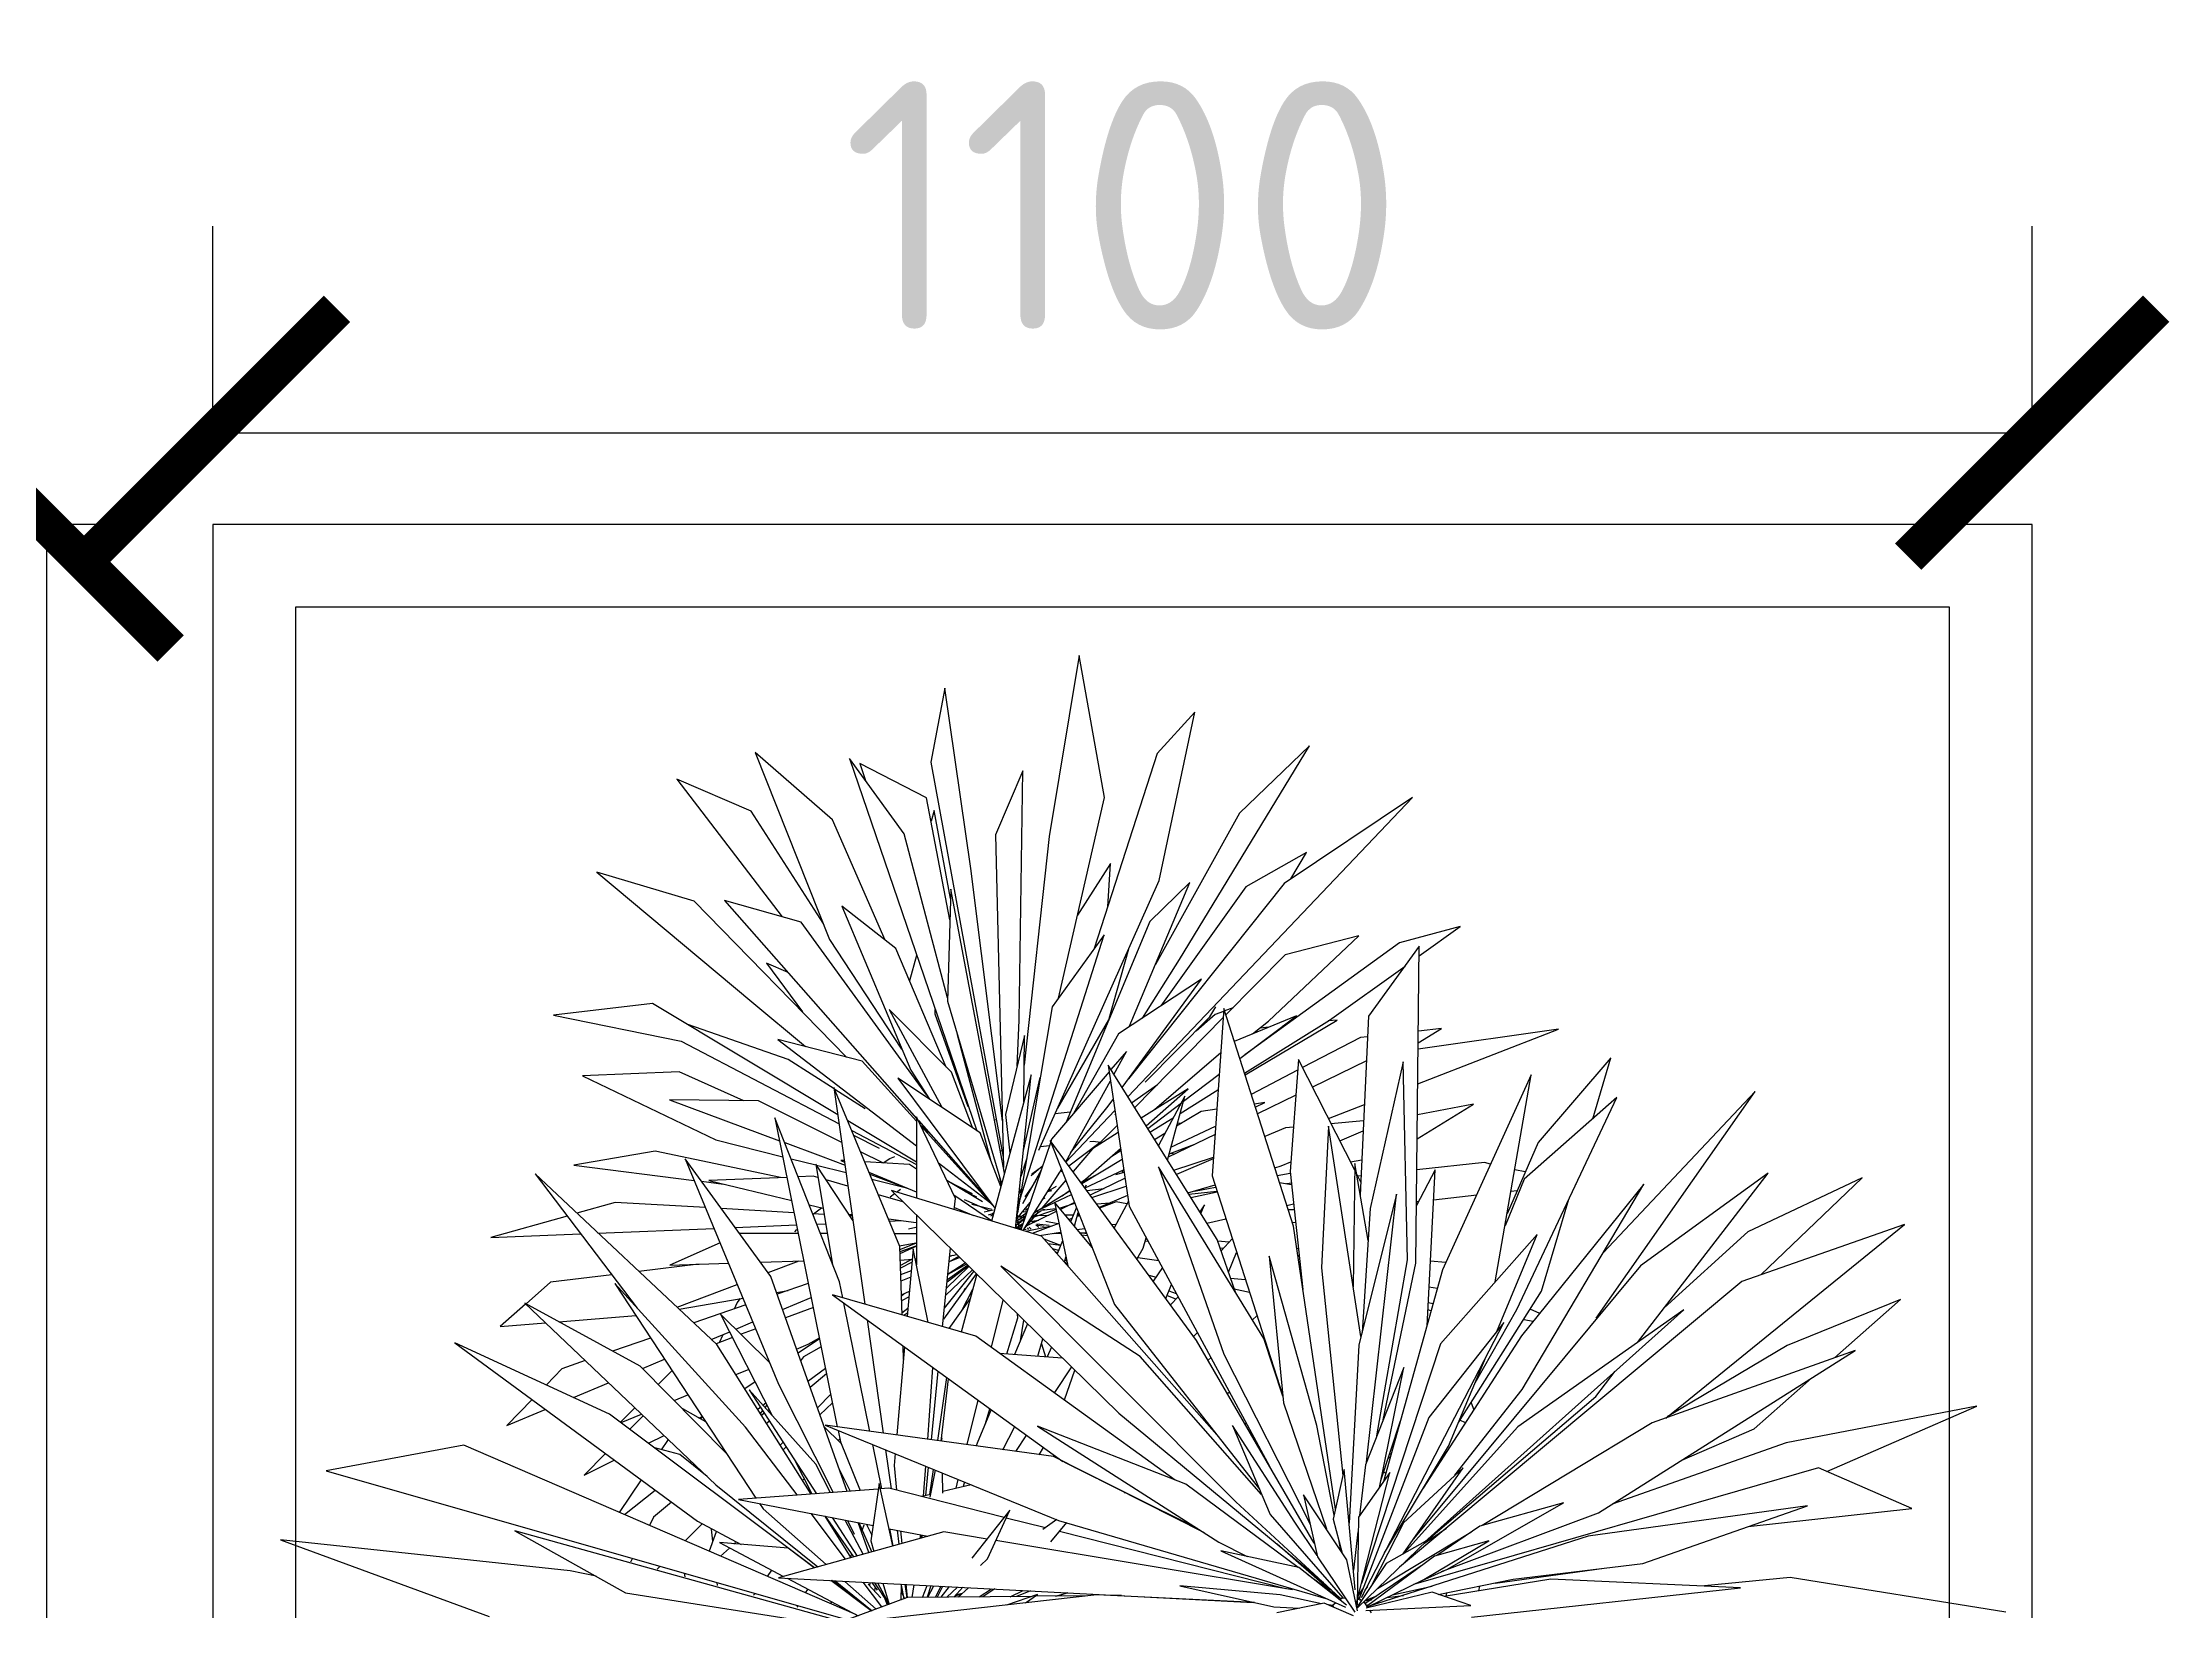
# Model space of a CAD drawing. Header units: millimetres. Extents: x -14813 to 141433, y -60308 to 84383.
# Drawn here: x 32832 to 34118, y -17983 to -17035 of the extents above; entities that cross this region are included whole.
import ezdxf

# ---------------------------------------------------------------- set-up
doc = ezdxf.new("R2010")
doc.units = ezdxf.units.MM
doc.layers.add('zelen', color=69, linetype='Continuous')
doc.layers.add('размер', color=1, linetype='Continuous', lineweight=25)
doc.layers.add('территория', color=74, linetype='Continuous', lineweight=25)
doc.styles.add('Аннотативный', font='')
doc.styles.get('Аннотативный').set_extended_font_data('GOST Common')
doc.dimstyles.new('Аннотативный', dxfattribs={"dimscale": 0, "dimtxt": 1.5, "dimasz": 1.5, "dimexe": 1.25, "dimexo": 0.625, "dimtad": 1, "dimdec": 0, "dimtxsty": 'Аннотативный', "dimblk": 'ARCHTICK', "dimcen": 2.5, "dimadec": 0, "dimazin": 0, "dimtfac": 1, "dimtdec": 0, "dimtmove": 0, "dimatfit": 3, "dimldrblk": 'CLOSEDBLANK', "dimfxl": 1, "dimarcsym": 0})

# ---------------------------------------------------------------- blocks, each defined once
blk = doc.blocks.new('p4')
at = {"color": 1, "linetype": 'Continuous'}
for p, q in [((-20.7, 421.3), (-35.1, 334.9)), ((-8.7, 353.6), (-20.7, 421.3)), ((-84.8, 405.7), (-91.5, 370.4)), ((-72.4, 319.7), (-84.8, 405.7)), ((34.3, 394.3), (16.4, 374.6)), ((17.4, 314), (34.3, 394.3)), ((27.1, 276.3), (89.1, 378.2)), ((89.1, 378.2), (55.7, 346.1)), ((-175.2, 375), (-139.8, 285.9)), ((-138.3, 342.9), (-175.2, 375)), ((-130.3, 372.2), (-69.5, 194.7)), ((-104.2, 336.2), (-130.3, 372.2)), ((-125.4, 369.8), (-122.7, 361.7)), ((-93.6, 353.4), (-125.4, 369.8)), ((-91.5, 370.4), (-57, 182)), ((-47.7, 366.2), (-60.6, 335.7)), ((-49.4, 247.4), (-47.7, 366.2)), ((16.4, 374.6), (-13.6, 281.5)), ((-212.6, 362.3), (-162.4, 296.7)), ((-177.2, 347.1), (-212.6, 362.3)), ((-142.9, 293.7), (-177.2, 347.1)), ((-82.4, 295.3), (-93.6, 353.4)), ((-89.9, 347.4), (-91.4, 342.2)), ((-82.1, 305.4), (-89.9, 347.4)), ((-30.6, 257.9), (-8.7, 353.6)), ((2.5, 210.8), (138.1, 353.6)), ((55.7, 346.1), (15.6, 273.9)), ((138.1, 353.6), (76.9, 312.5)), ((-113.3, 285.6), (-138.3, 342.9)), ((-83.5, 258.1), (-104.2, 336.2)), ((-60.6, 335.7), (-56.9, 177.1)), ((-35.1, 334.9), (-47, 225.9)), ((87.6, 327.3), (58.7, 311)), ((80.2, 314.8), (87.6, 327.3)), ((-250.7, 318), (-176.9, 256.2)), ((-204.4, 304.2), (-250.7, 318)), ((-57.4, 199.4), (-72.4, 319.7)), ((-5.8, 322.1), (-21.6, 297.5)), ((-7.1, 301.5), (-5.8, 322.1)), ((-189.8, 304.5), (-98.3, 200.5)), ((-153.3, 294.1), (-189.8, 304.5)), ((-82, 309.9), (-83.5, 256.5)), ((-56.4, 174.5), (-82, 309.9)), ((-40, 185.4), (17.4, 314)), ((76.9, 312.5), (2.7, 219.4)), ((3.1, 244.2), (32, 313)), ((32, 313), (12.9, 294.5)), ((58.7, 311), (18.2, 254.2)), ((-131.7, 229.8), (-204.4, 304.2)), ((-93.4, 211.6), (-153.3, 294.1)), ((-134, 301.7), (-101.1, 223.5)), ((-108.2, 281.6), (-134, 301.7)), ((12.9, 294.5), (-26.9, 198.8)), ((-139.8, 285.9), (-105.4, 233.6)), ((-50.1, 158.3), (-8.8, 288.1)), ((-8.8, 288.1), (-33.7, 253.7)), ((131.9, 284.3), (58.2, 230.9)), ((69.5, 246.9), (112.5, 287.6)), ((112.5, 287.6), (77.4, 278.6)), ((160.9, 292.1), (131.9, 284.3)), ((141.4, 278.1), (160.9, 292.1)), ((-169.9, 274.5), (-152.7, 251.4)), ((-159.5, 270.1), (-169.9, 274.5)), ((-84.2, 225), (-108.2, 281.6)), ((-98.3, 278.3), (-101.6, 266.1)), ((-6.4, 248.2), (2.9, 281.4)), ((9.4, 248.3), (27.1, 276.3)), ((77.4, 278.6), (49.2, 249.9)), ((141.4, 282.6), (117.2, 249.3)), ((139.8, 131.5), (141.4, 282.6)), ((37.6, 267), (-2, 240.9)), ((-0.3, 215.3), (37.6, 267)), ((98.6, 247.4), (134.6, 273.2)), ((-224.2, 255.4), (-271.4, 249.7)), ((-135.8, 202.2), (-224.2, 255.4)), ((-176.9, 256.2), (-151.3, 234.8)), ((-83.5, 256.5), (-57.8, 169.5)), ((-33.7, 253.7), (-50.1, 155.6)), ((41.6, 248.9), (44.4, 253.7)), ((-271.4, 249.7), (-210.5, 237.4)), ((-159.5, 228.6), (-207.4, 245.3)), ((-111.3, 252.4), (-86.3, 205.9)), ((-81.7, 222.6), (-111.3, 252.4)), ((-89.5, 250.3), (-89.5, 252.4)), ((-73.7, 206), (-89.5, 250.3)), ((-50.4, 225.4), (-49.4, 247.4)), ((-31, 205.4), (-6.7, 247.5)), ((47.8, 248.5), (5.7, 205.7)), ((10.7, 217.8), (41.6, 248.9)), ((44, 250.1), (35, 242.2)), ((48.2, 253), (42.6, 173.1)), ((48.1, 251.6), (44, 250.1)), ((81.4, 149.1), (48.2, 253)), ((52.6, 253.3), (48.5, 251.8)), ((82.8, 249.5), (53.2, 237.2)), ((55.8, 229.1), (82.8, 249.5)), ((58.1, 222.1), (98.6, 247.4)), ((58.3, 221.4), (102.2, 247.4)), ((61.9, 240.8), (69.5, 246.9)), ((69.6, 244), (65.5, 243.6)), ((77.4, 244.8), (76.4, 244.7)), ((102.2, 247.4), (98, 247)), ((117.2, 249.3), (113.2, 164)), ((140.9, 236.6), (152, 243.4)), ((152, 243.4), (141, 242.2)), ((-210.5, 237.4), (-135.2, 197.9)), ((-164.5, 238.2), (-98.4, 187.5)), ((-124.3, 227.9), (-164.5, 238.2)), ((-62.7, 180), (-78.7, 240.4)), ((-46.8, 240.1), (-55.9, 202.4)), ((-47.1, 208.5), (-46.8, 240.1)), ((-2, 240.9), (-23.4, 202.9)), ((113.3, 239.1), (85.7, 224.8)), ((116.7, 239.5), (113.3, 239.1)), ((140.7, 217.1), (207.8, 243.1)), ((207.8, 243.1), (140.9, 233.5)), ((-137.6, 214.6), (-159.5, 228.6)), ((-98.3, 199.2), (-124.3, 227.9)), ((-101.1, 223.5), (-92.1, 209.7)), ((-7, 226), (3, 158.7)), ((45, 142.8), (-7, 226)), ((1.8, 232.4), (-5.6, 223.8)), ((-4.2, 221.5), (1.8, 232.4)), ((46.7, 231.8), (15.1, 204.6)), ((83.4, 223.6), (61.3, 212)), ((83.8, 228.6), (79.8, 175.2)), ((110.6, 175.9), (83.8, 228.6)), ((116.2, 228), (90.5, 215.5)), ((133.7, 227.5), (118, 157.6)), ((135.7, 133.1), (133.7, 227.5)), ((232.7, 229.4), (198, 189.1)), ((224.1, 200.4), (232.7, 229.4)), ((-211.5, 222.8), (-257.6, 220.9)), ((-257.6, 220.9), (-194, 190.4)), ((-180.6, 209), (-211.5, 222.8)), ((-137.7, 215.3), (-123, 112)), ((-106.3, 139.4), (-137.7, 215.3)), ((-122.8, 205.1), (-137.3, 214.4)), ((-107.2, 219.7), (-61, 157.7)), ((-67.9, 193.7), (-107.2, 219.7)), ((-71.7, 196.2), (-81.7, 222.6)), ((-43.6, 221.3), (-62.6, 151.6)), ((-51.1, 148.1), (-43.6, 221.3)), ((-47.3, 185.3), (-39.3, 220)), ((-6.5, 222.7), (-33.9, 190.6)), ((-27.2, 179.9), (-5.9, 218.5)), ((4.2, 208), (16.5, 216.7)), ((31.2, 214.7), (8.8, 200.7)), ((11.1, 197), (31.2, 214.7)), ((27.4, 202.9), (45.4, 214.2)), ((29, 208.8), (46, 221.6)), ((194.8, 221.3), (152.5, 128.3)), ((177.6, 122.6), (194.8, 221.3)), ((225.7, 105.3), (301.6, 213.3)), ((301.6, 213.3), (229.1, 136.5)), ((-216.1, 209.4), (-163.6, 189.9)), ((-173.7, 208.9), (-216.1, 209.4)), ((-133.9, 189), (-173.7, 208.9)), ((-32.2, 202.9), (-25, 203.7)), ((-27.1, 179.7), (-3.8, 204.3)), ((-24.9, 184.2), (-7.5, 205.6)), ((-7.5, 205.6), (-4.6, 209.6)), ((11.9, 195.8), (28, 208)), ((29.6, 211.1), (17, 187.6)), ((21.3, 180.7), (29.6, 211.1)), ((37.4, 203.9), (25.7, 196.8)), ((44.8, 204.9), (37.4, 203.9)), ((67.7, 208.1), (62.8, 207.4)), ((63.2, 205.9), (67.7, 208.1)), ((82.5, 211.6), (64.2, 202.8)), ((98.1, 200.5), (115.2, 207.1)), ((140.4, 190.8), (167.2, 207.3)), ((167.2, 207.3), (140.6, 202.3)), ((187.9, 109.4), (235.6, 210.5)), ((235.6, 210.5), (191.4, 171.5)), ((-165.8, 200.9), (-136.1, 53.5)), ((-135, 122.6), (-165.8, 200.9)), ((-98.4, 179.7), (-131.1, 199.4)), ((-129.2, 194.8), (-98.4, 178.6)), ((-98.3, 201.3), (-98.3, 162.5)), ((-79.7, 162.4), (-98.3, 201.3)), ((-97.4, 199.5), (-63.2, 160.7)), ((-96.4, 197.3), (-92.6, 194)), ((-62.2, 159.3), (-96.1, 196.8)), ((-58.1, 168.1), (-67.9, 193.7)), ((-61.2, 199.9), (-60.3, 200)), ((-57.5, 200.3), (-57.4, 200.3)), ((-55.9, 202.4), (-53.8, 184)), ((-2.2, 193.8), (-14.4, 186.1)), ((-2.7, 197.2), (-12.5, 187.3)), ((-3.8, 202.3), (-3.5, 202.5)), ((13, 194), (24.1, 200.9)), ((20.1, 193.4), (15.2, 190.4)), ((44, 192.9), (21.7, 182.1)), ((22.9, 199), (23.1, 199)), ((23, 186.8), (44.2, 196.9)), ((26.2, 198.5), (28.1, 198.2)), ((77.6, 196.1), (67.7, 191.9)), ((81.4, 196.4), (77.6, 196.1)), ((98.1, 196.9), (94.8, 129.3)), ((113.6, 96.5), (98.1, 196.9)), ((114.8, 199.4), (99.3, 198)), ((103.5, 189.9), (114.6, 194.6)), ((-223, 185), (-261.7, 178.3)), ((-163.2, 172.3), (-223, 185)), ((-194, 190.4), (-162, 182.3)), ((-161.1, 189), (-144.1, 182.7)), ((-144.1, 182.7), (-132.4, 178.3)), ((-128.3, 192.5), (-116.1, 186.4)), ((-114.4, 179.3), (-125, 184.6)), ((-89.7, 189.7), (-89, 190)), ((-58.4, 185.1), (-57.6, 185.2)), ((-34.3, 189.3), (-48.6, 147.4)), ((-39.2, 187.1), (-34.9, 187.6)), ((-34.6, 190), (-3.9, 111.8)), ((35.2, 94.6), (-34.6, 190)), ((-33.9, 190.6), (-34.3, 189.6)), ((-10.7, 189.1), (-25.7, 177.8)), ((-14.4, 186.1), (-23.7, 175.2)), ((-17.8, 171.5), (-1.1, 186.2)), ((-15.7, 189.6), (-14.1, 189.7)), ((-14.1, 189.7), (-10.6, 189.2)), ((-5.2, 182.6), (-0.9, 185.3)), ((-3, 184.5), (-1, 186)), ((22.1, 183.6), (34.3, 188.2)), ((22.8, 183.9), (24.8, 183.6)), ((198, 189.1), (183.3, 155.1)), ((-280.2, 174.1), (-231.5, 110)), ((-193.6, 92.7), (-280.2, 174.1)), ((-261.7, 178.3), (-204.3, 171)), ((-208.6, 181.2), (-164.1, 73.9)), ((-167.8, 125.2), (-208.6, 181.2)), ((-160.1, 172.4), (-197.3, 170.9)), ((-158.1, 181.3), (-146.3, 178.4)), ((-147.6, 173), (-154.7, 172.7)), ((-145.3, 172.3), (-147.6, 173)), ((-146.4, 178.8), (-138.3, 130.8)), ((-128.6, 151.7), (-146.4, 178.8)), ((-146, 178.3), (-131.9, 174.7)), ((-134.4, 180.4), (-132.6, 179.7)), ((-132.7, 180.4), (-134.4, 180.4)), ((-101.6, 178.6), (-123, 179.8)), ((-121, 174.9), (-98.5, 165.6)), ((-120.6, 173.9), (-101.5, 166.8)), ((-114.4, 179.3), (-114.7, 179.4)), ((-114.2, 179.3), (-111.1, 181.5)), ((-111.1, 181.5), (-108.7, 182.4)), ((-98.4, 176.4), (-101.6, 178.6)), ((-87.8, 179.4), (-63, 160.3)), ((-78.9, 177.8), (-78.4, 178)), ((-76, 175.2), (-77.4, 176.1)), ((-45.8, 181.6), (-48.6, 172.8)), ((-39.3, 174.8), (-47.8, 159.8)), ((-38.9, 175.9), (-47.7, 160.1)), ((-47.5, 147.1), (-30, 174.9)), ((-38.2, 178), (-43.7, 173.2)), ((-39.1, 177.2), (-43.7, 173.2)), ((-43.4, 174.1), (-38.3, 177.8)), ((-30, 174.9), (-29.2, 176.3)), ((-28.9, 175.4), (-29.4, 175)), ((-12.5, 173.6), (-19.8, 169.8)), ((-0.3, 181), (-19.5, 169.4)), ((-17.9, 167.4), (0.4, 176.1)), ((0.6, 174.8), (-3.5, 173.7)), ((-0.3, 175.3), (0.5, 175.6)), ((17.1, 177.4), (48.2, 88.1)), ((67.3, 95.6), (17.1, 177.4)), ((24.3, 175.8), (43.2, 182.1)), ((43.1, 181.3), (25.6, 173.8)), ((42.6, 173.1), (76.1, 68.7)), ((72.5, 177), (75.5, 177.9)), ((73.7, 173.3), (79.8, 174.5)), ((75.5, 177.9), (80.1, 179.8)), ((79.8, 175.2), (85.9, 118.9)), ((108.6, 179.8), (114, 180.8)), ((110.6, 179), (109.9, 120.2)), ((117, 142.3), (110.6, 179)), ((113.5, 170.2), (111.4, 174.2)), ((113.6, 173.1), (112.1, 173)), ((148.9, 176), (140.1, 159)), ((172.5, 179.5), (140.3, 176)), ((145.1, 101.6), (148.9, 176)), ((175.4, 178.8), (172.5, 179.5)), ((191.9, 175), (186.9, 176.1)), ((245.4, 93.7), (307.8, 174.5)), ((307.8, 174.5), (246.9, 130.3)), ((-200.8, 170.6), (-190.3, 169.2)), ((-197.3, 170.9), (-157.8, 161.4)), ((-131, 168.2), (-141.4, 171.2)), ((-119.6, 171.6), (-103.7, 167.6)), ((-104.8, 160.8), (-116.5, 164.1)), ((-110.9, 163.1), (-108.8, 164.7)), ((-110.2, 166.1), (-1.9, 60)), ((-38.8, 144.4), (-110.2, 166.1)), ((-107.8, 165.4), (-105.9, 166.8)), ((-83.8, 171), (-71.8, 164.7)), ((-66.8, 160.7), (-83.8, 171)), ((-83.8, 171), (-71.8, 164.7)), ((-62.6, 151.7), (-80.5, 164)), ((-80.3, 157), (-79.7, 162.4)), ((-75.5, 165.9), (-69.7, 163.1)), ((-66.5, 164.1), (-65.3, 163.1)), ((-66.5, 164.1), (-65.3, 163.1)), ((-57.9, 168.8), (-58.6, 172.3)), ((-49.5, 164.2), (-48.2, 167.1)), ((-43.3, 167.9), (-46.7, 163.1)), ((-25.2, 165.9), (-42.1, 155.6)), ((-27.2, 171.1), (-38.6, 157.8)), ((-38.1, 162), (-37, 162.7)), ((-38.1, 162), (-37, 162.7)), ((-33.8, 166), (-35.9, 165.5)), ((-35.7, 165.9), (-31.6, 168.3)), ((-32.5, 160.5), (-24.5, 164.3)), ((-28.9, 163.7), (-25.3, 166.2)), ((-27.2, 164.9), (-26.9, 164.9)), ((-26.2, 165.6), (-25.2, 166)), ((-19.9, 170), (-17.8, 171.5)), ((-17.5, 168.7), (-18.1, 167.4)), ((-17.9, 167.2), (-17.5, 168.7)), ((-17.1, 166.2), (-8.9, 167.2)), ((1.1, 172), (-15.5, 164)), ((-14.7, 162.8), (1.6, 168.3)), ((2.3, 163.8), (-11.2, 158.1)), ((31.1, 165), (44, 168.8)), ((44.9, 165.7), (31.5, 164.3)), ((45.1, 165.3), (32.5, 162.7)), ((34.2, 165.9), (44.3, 167.8)), ((80.4, 168.9), (74.8, 169.9)), ((80.4, 169.6), (78.1, 169.3)), ((130.6, 164.4), (112.5, 92.4)), ((116.2, 36.7), (130.6, 164.4)), ((148.2, 161.8), (168.8, 164.1)), ((191.4, 171.5), (182.3, 149.4)), ((185.1, 165.9), (188.1, 166.2)), ((248.5, 169.2), (190.1, 96.9)), ((190.4, 71.3), (248.5, 169.2)), ((216.3, 169.3), (216.1, 169.3)), ((216.1, 169.3), (216.3, 169.3)), ((352.6, 172.2), (298, 146.5)), ((304.2, 126), (352.6, 172.2)), ((-264.9, 154), (-301.2, 143.7)), ((-242, 160.5), (-260.2, 155.3)), ((-198.9, 158), (-242, 160.5)), ((-156.7, 155.6), (-191.4, 157.6)), ((-149.5, 159.4), (-142.8, 157.7)), ((-142.3, 154.8), (-147.8, 155.1)), ((-147.5, 155.1), (-143.6, 157.9)), ((-130.7, 154.9), (-129, 154.7)), ((-128.9, 154.1), (-130.2, 154.1)), ((-111.7, 152.6), (-98.5, 150.9)), ((-98.3, 154.4), (-98.3, 130.7)), ((-80.2, 158), (-71.1, 154.2)), ((-63.4, 156.4), (-75.4, 161.8)), ((-72, 159.6), (-62.4, 157.2)), ((-68.7, 158.8), (-62.4, 157.2)), ((-61.8, 156.8), (-66, 155.8)), ((-64, 154.5), (-62.4, 155.1)), ((-63.5, 160.7), (-63, 160.3)), ((-61.9, 154.5), (-63, 153.9)), ((-62.8, 160), (-62.6, 159.9)), ((-62.8, 160), (-62.6, 159.9)), ((-62.4, 155.1), (-61.6, 155.5)), ((-62.3, 153.6), (-62.1, 153.6)), ((-62.3, 153.6), (-62.1, 153.6)), ((-50.8, 149.7), (-47, 152.8)), ((-50.8, 149.7), (-47, 152.8)), ((-50.7, 151.8), (-46.4, 153.9)), ((-46.7, 152.8), (-50.5, 153.7)), ((-50.1, 155.8), (-50.4, 155.2)), ((-50.1, 155.7), (-50.4, 155.1)), ((-50.2, 155.5), (-50.4, 155.5)), ((-50.4, 155.2), (-50.3, 155.2)), ((-50.4, 154.7), (-49.6, 147.7)), ((-50.4, 154.7), (-49.6, 147.7)), ((-50.3, 156.6), (-49.9, 156.7)), ((-50.3, 156.3), (-49.9, 156.6)), ((-50.1, 158.3), (-49.1, 161.3)), ((-49.5, 159.3), (-50.1, 158.5)), ((-49.4, 160), (-50, 159.5)), ((-49.8, 153.5), (-44.2, 160.5)), ((-49, 162.2), (-49.7, 162)), ((-49.7, 162), (-49, 162.1)), ((-49.7, 162), (-49.6, 162)), ((-49.1, 154), (-46.3, 154.1)), ((-49.1, 152), (-49.1, 152.2)), ((-45.8, 155.6), (-48.9, 153.3)), ((-48.7, 154), (-48.1, 153.9)), ((-48.7, 152.3), (-48, 151.4)), ((-47.8, 151.6), (-48.6, 152.3)), ((-48, 153.1), (-46.4, 153.9)), ((-47.2, 152.7), (-47.6, 151.7)), ((-45.7, 156), (-47.4, 155.8)), ((-46.6, 154.1), (-47.1, 152.9)), ((-40.1, 156.1), (-47, 148)), ((-40.6, 155.5), (-47, 148)), ((-46.9, 152.9), (-46.7, 153)), ((-46.9, 152.9), (-46.7, 153)), ((-46.2, 156.1), (-46.5, 155.9)), ((-46.2, 156.1), (-46.5, 155.9)), ((-46.4, 156.8), (-45.1, 157.7)), ((-46.4, 156.8), (-45.1, 157.7)), ((-31.7, 156.1), (-46.3, 149)), ((-45.2, 157.3), (-45.9, 157.4)), ((-45.3, 157.2), (-45.8, 156)), ((-44.1, 152.1), (-44.4, 152.1)), ((-43.7, 153.2), (-31.9, 157.1)), ((-43.7, 153.2), (-31.9, 157.1)), ((-43.6, 153.3), (-38.9, 156.6)), ((-42.1, 154.2), (-42.6, 154.1)), ((-42.4, 154.2), (-35.3, 154.4)), ((-41.9, 156), (-32.6, 160.5)), ((-41.9, 156), (-40, 156.9)), ((-38.9, 160.8), (-38.8, 160.8)), ((-31.9, 157.5), (-38.7, 156.7)), ((-37.1, 156.9), (-38.2, 157)), ((-32.6, 160.6), (-26.2, 130.2)), ((-14.6, 139), (-32.6, 160.6)), ((-30.2, 157.7), (-22.9, 160.1)), ((-30.2, 157.7), (-24.8, 159.5)), ((-28.1, 157.9), (-30.1, 157.7)), ((-26.3, 158.7), (-30, 157.7)), ((-23, 160.4), (-29.7, 157.1)), ((-27.5, 154.5), (-23.5, 154.6)), ((-27.4, 154.4), (-26.7, 154.6)), ((-24.2, 152.8), (-25.6, 152.3)), ((-22, 158), (-24.9, 151.3)), ((-23, 149.1), (-21.2, 155.7)), ((-20.5, 154.2), (-21.7, 153.8)), ((-21.5, 154.7), (-20.7, 154.7)), ((-6.1, 160.2), (-12.3, 159.6)), ((-3.1, 160.8), (-11, 157.8)), ((2.7, 161.1), (-4.1, 148.4)), ((2, 159.8), (-3.1, 160.8)), ((3, 158.7), (70.2, 34.4)), ((39, 159.4), (36.7, 156)), ((37.2, 155.2), (39, 159.4)), ((40.1, 150.6), (49.2, 152.6)), ((49.2, 152.5), (48.8, 152.5)), ((78.2, 159.1), (81.4, 159.8)), ((78.9, 157.1), (81.7, 157.1)), ((118, 157.6), (114.1, 98.5)), ((140.1, 160.9), (141.2, 161)), ((199.7, 118.1), (212.7, 162.1)), ((-301.2, 143.7), (-258.5, 145.5)), ((-250.2, 145.8), (-194.8, 148.1)), ((-184.8, 148.5), (-155.5, 149.8)), ((-182.3, 145.7), (-182.6, 145.6)), ((-154.6, 145.6), (-182.3, 145.7)), ((-156.4, 146.4), (-155.4, 147.6)), ((-145.9, 150.2), (-141.6, 150.3)), ((-140.8, 145.6), (-144.1, 145.6)), ((-111.3, 151.6), (-105.7, 151.8)), ((-98.6, 145.5), (-108.8, 145.5)), ((-98.6, 148.6), (-102.2, 147.8)), ((-50.4, 147.9), (-51, 149.5)), ((-50.7, 151.7), (-50.8, 151.4)), ((-50.6, 148.4), (-47.5, 150.6)), ((-50.6, 148.5), (-49.7, 149.1)), ((-48.7, 149.7), (-50.5, 148.2)), ((-48.7, 149.7), (-50.5, 148.2)), ((-50.4, 150.9), (-47.4, 151.9)), ((-50.4, 150.9), (-49.8, 151.2)), ((-50.3, 151.3), (-48.5, 150.9)), ((-49.7, 147.7), (-49.5, 148.9)), ((-49.2, 147.7), (-49.7, 147.8)), ((-48.5, 147.6), (-49.7, 147.7)), ((-49.4, 149.9), (-49.2, 151)), ((-48.5, 149.7), (-49.4, 147.7)), ((-48.4, 148), (-49.1, 147.7)), ((-48.4, 151.6), (-48.2, 151.7)), ((-48.1, 151.7), (-47.4, 151.9)), ((-46.1, 147.4), (-47.3, 147.5)), ((-46.2, 149.1), (-46.2, 149.1)), ((-33.9, 149.1), (-46.2, 146.6)), ((-45.4, 149.5), (-45.8, 149.8)), ((-45.6, 148.4), (-45, 147.6)), ((-45, 151.2), (-44.5, 151.2)), ((-43.7, 147.8), (-44.6, 148.7)), ((-42.6, 150.8), (-44.1, 152.1)), ((-43.4, 151.5), (-40, 152.1)), ((-30.5, 150.4), (-43.1, 145.7)), ((-40, 148.6), (-41.5, 149.8)), ((-41.4, 149.8), (-37.4, 149.1)), ((-35.1, 149.5), (-40.9, 150.1)), ((-39.7, 144.7), (-29.6, 146.3)), ((44.8, 49.6), (-38.8, 144.4)), ((-37.6, 143.1), (-29.6, 140.1)), ((-36.9, 142.3), (-37, 142.6)), ((-36.7, 151.6), (-30.9, 150.4)), ((-33.1, 145.7), (-29.5, 145.8)), ((-28.7, 142.1), (-31.3, 136)), ((-21.7, 147.6), (-18.2, 148.1)), ((-20.4, 146), (-17.3, 146)), ((-16.8, 144.6), (-19.5, 144.9)), ((-19.1, 146), (-17.2, 145.6)), ((-5.3, 150), (-3.2, 150.1)), ((9.8, 138.6), (11.2, 143.6)), ((12.1, 141.9), (10.7, 142)), ((53.7, 117.7), (45, 142.8)), ((50.7, 141.5), (45.2, 142)), ((52.2, 143.2), (46.9, 137.4)), ((82.4, 150.8), (80.8, 150.9)), ((101.4, 14.2), (81.4, 149.1)), ((197.6, 145.2), (151.5, 93)), ((178.3, 98.9), (197.6, 145.2)), ((298, 146.5), (258.1, 110.2)), ((259, 57.7), (372.8, 149.9)), ((372.8, 149.9), (295.2, 122.8)), ((-192, 141.3), (-216, 130.6)), ((-172.8, 132), (-152, 132.7)), ((-169.1, 127), (-154.2, 132.7)), ((-139.5, 134), (-138.8, 134.2)), ((-106.5, 139.8), (-98.6, 141.2)), ((-106.3, 138.1), (-98.6, 141.1)), ((-105.2, 106.8), (-106.3, 139.4)), ((-98.6, 139.6), (-106.2, 137)), ((-98.6, 139.5), (-106.2, 136)), ((-106.1, 133), (-100.3, 133.5)), ((-100.4, 133.5), (-106, 130.4)), ((-100.4, 132), (-106, 129.2)), ((-99.9, 138.4), (-102.7, 106.1)), ((-92.8, 103.2), (-99.9, 138.4)), ((-98.9, 133.6), (-98.6, 133.6)), ((-98.6, 132.9), (-98.7, 132.9)), ((-85.9, 101.2), (-82.1, 138.6)), ((-77.7, 134.3), (-82.8, 132.2)), ((-82.5, 135.1), (-80.3, 135.3)), ((-81.2, 135.2), (-82.5, 134.7)), ((-82.2, 132.5), (-78.2, 134.8)), ((-80.3, 135.3), (-79.2, 135.7)), ((-29.7, 139.9), (-35.6, 140.8)), ((-33.6, 138.5), (-30.6, 137.7)), ((-32.1, 136.9), (-31.1, 136.5)), ((-27.8, 132), (-27.1, 134.5)), ((-26.7, 132.3), (-27.5, 133.1)), ((-27.3, 133.8), (-26.9, 133.6)), ((6.8, 133.5), (9.8, 138.6)), ((17.2, 132.6), (7.2, 134.1)), ((47.9, 138.5), (46.4, 138.6)), ((50.4, 127.2), (54.3, 136.6)), ((69.8, 134.9), (76.6, 65)), ((92.6, 54.2), (69.8, 134.9)), ((83.8, 138.4), (83, 138.5)), ((84.1, 135.1), (83.5, 135.1)), ((121.1, 49.2), (135.7, 133.1)), ((153.9, 131.9), (146.7, 132.5)), ((154, 131.6), (153.9, 131.9)), ((-272.9, 122.4), (-284.5, 112.1)), ((-243.6, 126), (-272.9, 122.4)), ((-242.2, 121.8), (-174.9, 19.5)), ((-179.8, 53.4), (-242.2, 121.8)), ((-202.3, 131), (-230.7, 127.6)), ((-216, 130.6), (-188, 131.5)), ((-131.4, 22.7), (-167.8, 125.2)), ((-149.9, 121.9), (-164.8, 116.7)), ((-133.5, 115), (-135, 122.6)), ((-100.8, 127.9), (-105.9, 126)), ((-101.1, 124.9), (-105.8, 123)), ((-69.8, 126.5), (-85.5, 104.9)), ((-85, 110.1), (-71, 127.6)), ((-71.7, 128.3), (-84.3, 116.3)), ((-84, 119.6), (-73.4, 130)), ((-73.6, 130.2), (-83.7, 122.4)), ((-83.6, 123.7), (-74, 130.6)), ((-74.5, 131.1), (-83.4, 126.1)), ((-83.3, 126.5), (-75.2, 131.7)), ((-81.9, 126.9), (-80.8, 128)), ((-69.6, 126.3), (-77.1, 98.7)), ((-58.1, 130.1), (54, 17.8)), ((8.3, 87), (-58.1, 130.1)), ((-26.4, 131.1), (-27.6, 131.8)), ((12.4, 125.8), (15.9, 124.9)), ((18.9, 129.4), (14.5, 122.9)), ((51.4, 124.4), (58.4, 123.7)), ((85.2, 125.7), (84.9, 125.5)), ((94.8, 129.3), (104.9, 30.3)), ((124.2, 56.8), (139.8, 131.5)), ((152.5, 128.3), (124.4, 27.5)), ((295.2, 122.8), (132, -13.5)), ((246.9, 130.3), (138.7, 0.1)), ((-284.7, 112), (-296.8, 101.3)), ((-285.1, 112.4), (-194, 25.9)), ((-230, 82.4), (-285.1, 112.4)), ((-212.5, 110.5), (-183.8, 121.4)), ((-211.5, 109.6), (-181, 114.8)), ((-179.7, 111.6), (-204.5, 103)), ((-185.1, 109.7), (-183.8, 112.6)), ((-183.8, 112.6), (-182.2, 114.6)), ((-165.1, 117.6), (-159.5, 118.5)), ((-162.2, 109.5), (-148.5, 115.2)), ((-159.8, 118.5), (-159.7, 118.5)), ((-138.4, 116.4), (-28.5, 37)), ((-70, 96.7), (-138.4, 116.4)), ((-120.5, 51.3), (-133, 112.5)), ((-105.5, 116.4), (-101.6, 118.1)), ((-105.5, 115.9), (-104.2, 117)), ((-101.9, 115.5), (-105.4, 113.5)), ((-72.7, 114.6), (-82.9, 100.4)), ((-76.7, 109), (-71.5, 119.2)), ((-75.3, 119.4), (-75.7, 118.4)), ((-62.6, 91.4), (-57, 113.9)), ((-3.9, 111.8), (65.2, 23.7)), ((20.5, 114.7), (23.2, 121.3)), ((25.3, 114.3), (21.1, 116.1)), ((22, 118.3), (25.5, 117.1)), ((26.4, 115.4), (22.8, 111.6)), ((60.4, 117.5), (53.2, 119.2)), ((145.6, 112.7), (148, 112.3)), ((150, 119.5), (146, 120.1)), ((160.1, 55.6), (199.7, 118.1)), ((370.8, 114.2), (316.8, 92.2)), ((339.3, 86.4), (370.8, 114.2)), ((-296.8, 101.3), (-275.2, 103.1)), ((-268.9, 103.6), (-232.2, 106.5)), ((-191.7, 107.2), (-167.2, 58.9)), ((-168.4, 84.2), (-191.7, 107.2)), ((-184.5, 100.1), (-176.4, 103.5)), ((-147.5, 110.4), (-160.8, 105.5)), ((-121.9, 104.5), (-114.2, 50.5)), ((-105.3, 107.9), (-102.4, 110)), ((-102.5, 107.9), (-104.3, 106.6)), ((-55.3, 88.3), (-50, 105.5)), ((-45.4, 102.6), (-51.6, 88)), ((-50, 105.5), (-50.1, 107.2)), ((-48.8, 94.5), (-47.2, 104.4)), ((61.8, 104.6), (61.9, 104.6)), ((64, 106.4), (61.9, 104.5)), ((113.8, -27.9), (181.7, 103.2)), ((144.1, -1.3), (267.6, 109.3)), ((145.5, 109.5), (147.1, 108.8)), ((181.7, 103.2), (145.9, 58)), ((168, 74.4), (187.9, 109.4)), ((267.6, 109.3), (188.3, 53.5)), ((191.2, 104.6), (195.7, 103.8)), ((198.8, 107.6), (194.3, 109.6)), ((-318.4, 93.6), (-202.8, 8.5)), ((-244.7, 59.6), (-318.4, 93.6)), ((-225.1, 95.8), (-243.2, 89.6)), ((-196.2, 95.2), (-187.4, 98.8)), ((-186, 96.1), (-193.9, 93.1)), ((-148.6, 21.4), (-193.6, 92.7)), ((-192.2, 93.7), (-190.5, 97.5)), ((-175, 100.2), (-181.9, 97.6)), ((-155.5, 90.5), (-149.9, 92.9)), ((-144.5, 95.5), (-154.8, 88.6)), ((-143.8, 91.6), (-152.2, 86.8)), ((-149.9, 92.9), (-144.6, 96)), ((-104, 91.6), (-107.7, 49.6)), ((-104.5, 85.6), (-104.7, 92.1)), ((25, 28.1), (-70, 96.7)), ((-40.4, 87.2), (-38.1, 95.4)), ((-38.7, 93.1), (-36.9, 86.9)), ((-34, 91.4), (-36.1, 86.8)), ((33.8, 96.5), (35.6, 98.4)), ((91.3, -1.9), (35.2, 94.6)), ((76.3, 68.1), (67.3, 95.6)), ((68.4, 92.2), (68.5, 92.4)), ((112.5, 92.4), (107.9, 7.6)), ((151.5, 93), (113.8, -21.2)), ((190.1, 96.9), (143.3, 24.2)), ((316.8, 92.2), (259.5, 58.2)), ((-267.4, 81.2), (-274.8, 73.5)), ((-256.3, 85.1), (-267.4, 81.2)), ((-189, 41), (-230, 82.4)), ((-229, 81.3), (-218.5, 85.8)), ((-169, 84.9), (-168.7, 85)), ((-152.2, 86.8), (-153.6, 85)), ((-150.1, 75.3), (-141.7, 81.4)), ((-104.5, 85.7), (-104.5, 85.7)), ((-93, 47.5), (-90.5, 81.8)), ((-28.8, 86.3), (-58.7, 88.5)), ((-24.5, 82.1), (-32.6, 69.8)), ((-28.8, 86.3), (-28.8, 86.3)), ((66.2, 21.2), (8.3, 87)), ((42.1, 86.5), (40.7, 85.2)), ((48.2, 88.1), (89.3, 7.1)), ((71.9, 81.5), (72, 81.4)), ((134.1, 81.8), (115.7, 35.4)), ((122.4, 24.6), (134.1, 81.8)), ((155.4, 44.3), (173.3, 87.1)), ((226.9, 12.5), (349.2, 89.9)), ((349.2, 89.9), (252.5, 55.4)), ((-261.8, 67.5), (-245.2, 74.5)), ((-214.9, 80.3), (-221.5, 73.7)), ((-184.5, 78.4), (-178.4, 80.9)), ((-175.3, 74.9), (-180.2, 71.6)), ((-178.1, 71.1), (-146, 21.6)), ((-146.4, 35.7), (-178.1, 71.1)), ((-164.1, 73.9), (-138.1, 22.2)), ((-141.2, 78.7), (-149, 72.2)), ((-91.2, 47.3), (-88, 80)), ((-88.2, 46.9), (-83.9, 77)), ((-83.2, 76.3), (-86.8, 46.7)), ((-83.2, 76.3), (-83.3, 76.6)), ((-83.2, 76.5), (-83.2, 76.3)), ((-27.8, 66.4), (-22.9, 80.5)), ((72.5, 79.9), (72.4, 79.9)), ((73.7, 76.3), (73.6, 76.3)), ((73.7, 76.3), (73.6, 76.3)), ((158.4, 30.4), (190.4, 71.3)), ((225.6, 68), (234.8, 80)), ((301, 52.5), (328.4, 76.7)), ((-281.6, 66.5), (-293.6, 54.1)), ((-293.6, 54.1), (-275.3, 61.8)), ((-232.6, 62.6), (-239.5, 55.7)), ((-213.8, 66.1), (-207.3, 68.8)), ((-198.8, 55.8), (-209.8, 62)), ((-174.1, 61.8), (-172.8, 62.9)), ((-171.8, 61.3), (-172.8, 59.9)), ((-171.6, 63.8), (-170.2, 64.9)), ((-169.7, 63.9), (-170.6, 62.7)), ((-169.3, 61.3), (-168.6, 61.8)), ((-145.6, 62.6), (-139.2, 69.1)), ((-138.4, 64.9), (-144.4, 59.2)), ((-74.2, 45), (-68.9, 66.2)), ((-62.7, 61.7), (-69.4, 45.7)), ((-65.5, 55), (-63.3, 62.1)), ((49.9, 69.4), (50.9, 70.2)), ((76.6, 65), (97.1, 4.8)), ((144.7, -1), (225.6, 68)), ((166.1, 65), (167.4, 61.6)), ((407.2, 63.3), (316.3, 45.9)), ((335.7, 32.2), (407.2, 63.3)), ((-146.9, -13.7), (-244.7, 59.6)), ((-239.1, 55.5), (-229.4, 59.5)), ((-228.6, 58.8), (-235, 52.4)), ((-202.1, 57.7), (-200.5, 58.4)), ((-200.3, 58.1), (-201.5, 57.3)), ((-155.2, 21), (-179.8, 53.4)), ((-172.3, 59.1), (-171, 60.1)), ((-168.4, 56.2), (-169.8, 55)), ((-134.4, 45.7), (-142.4, 53.5)), ((-141.9, 54.3), (-30.6, 8.9)), ((-33, 39.3), (-141.9, 54.3)), ((-135.7, 51.8), (-134.6, 46.3)), ((-57.1, 42.6), (-51.5, 53.6)), ((-40.7, 53.8), (45.9, -1.5)), ((30.1, 26.1), (-40.7, 53.8)), ((-1.9, 60), (95.7, -20.8)), ((52.3, 54.1), (70.3, 11.7)), ((82, 8), (52.3, 54.1)), ((59, 55.2), (58.4, 54.8)), ((100.8, 11.3), (92.6, 54.2)), ((145.9, 58), (112.6, -28.8)), ((123.1, 27.9), (132.5, 56.4)), ((130.8, 51.4), (131, 51.2)), ((188.3, 53.5), (133.8, -7.1)), ((163.4, 55.4), (160.8, 56.6)), ((252.5, 55.4), (171.3, 6.4)), ((266.6, 37.6), (301, 52.5)), ((-314.1, 44.7), (-379.8, 32.5)), ((-126.9, -36.2), (-314.1, 44.7)), ((-246.6, 40.7), (-256.8, 30.4)), ((-226.1, 45.7), (-218.7, 49.4)), ((-211.2, 40.3), (-223.1, 43.4)), ((-217.1, 46.9), (-220, 42.6)), ((-216.5, 47.3), (-217.1, 46.9)), ((-163.3, 44.8), (-161.9, 46.2)), ((-160.4, 43.9), (-161.9, 42.5)), ((-135.6, 46.9), (-134.9, 47.7)), ((-134.6, 46.3), (-125.2, 23.2)), ((-114.9, 23.9), (-119.2, 45.1)), ((-113.1, 42.6), (-110.4, 23.9)), ((-108.5, 40.7), (-109, 35.1)), ((-86.3, 48.2), (-86.6, 46.7)), ((-86.3, 46.6), (-86.3, 48.2)), ((-69.4, 45.7), (-69.8, 44.4)), ((-45.9, 49.6), (-51.1, 41.8)), ((-39.9, 40.2), (-37.7, 43.7)), ((61, 50.3), (61.4, 50.7)), ((65.8, 42.6), (65.5, 42.5)), ((124.8, -6.6), (155.4, 44.3)), ((128.1, 40.7), (127.2, 40.3)), ((316.3, 45.9), (233.3, 16.6)), ((-379.8, 32.5), (-131.2, -38.5)), ((-256.8, 30.4), (-242.4, 37.6)), ((-198.1, 29.8), (-211.2, 40.3)), ((-206.3, 36.4), (-205.6, 37)), ((-199.1, 30.8), (-199.2, 30.7)), ((-156.6, 38), (-148.2, 21.5)), ((-139.3, 22.1), (-146.4, 35.7)), ((-135.3, 33.7), (-130, 22.8)), ((-109, 35.1), (-107.8, 23.3)), ((-95, 20.4), (-93.9, 34.8)), ((-93.9, 20.7), (-92.6, 34.2)), ((-91.9, 21.2), (-90.2, 33.2)), ((-89.4, 32.9), (-91.9, 20)), ((-85.7, 21.9), (-85.9, 31.5)), ((39, 2.9), (-33, 39.3)), ((-32.1, 38.8), (-31.7, 39.3)), ((-28.1, 36.8), (35.5, 5.1)), ((-23.4, 34.4), (-23.4, 34.4)), ((-22.8, 34.1), (-22.7, 34.1)), ((-17.7, 31.6), (-17.7, 31.5)), ((-16.4, 31), (-16.5, 30.9)), ((105.5, 33.1), (100.4, 9.5)), ((110.8, -24.3), (105.5, 33.1)), ((111.3, -31), (127.4, 31.7)), ((127.4, 31.7), (112.4, 10.4)), ((115.7, 35.4), (112.9, 11.2)), ((124.5, 32.1), (125.5, 31.4)), ((124.5, 32.1), (125.5, 31.4)), ((126.6, 38.6), (127.7, 39.3)), ((127.5, 38.5), (127.2, 39)), ((127.5, 38.5), (127.2, 39)), ((133.7, -7.1), (162.3, 34)), ((162.3, 34), (133.8, 7.7)), ((331.8, 33.9), (138.7, -21.7)), ((153.1, 40.5), (153.7, 40.3)), ((376.3, 14.6), (331.8, 33.9)), ((-229.6, 28.2), (-240.1, 12.7)), ((-237.6, 11.7), (-222.9, 23.3)), ((-194, 25.9), (-145.3, -13.3)), ((-116.6, 23.8), (-183.2, 18.9)), ((-152.7, 27.9), (-151.9, 28.7)), ((-116.2, 26.5), (-120.1, -0.9)), ((-109.6, -3.3), (-116.2, 26.5)), ((-111.5, 24.2), (-115.6, 23.9)), ((-56.6, 10.3), (-111.5, 24.2)), ((-91.7, 21.2), (-95.8, 20.2)), ((-72.3, 25.9), (-85.7, 22.7)), ((-79.4, 24.2), (-78.4, 28.4)), ((-75.4, 27.2), (-76.1, 25)), ((-5.1, 25.2), (-5, 25.3)), ((0.9, 22.1), (1.1, 22.2)), ((83.6, -13.6), (30.1, 26.1)), ((86.2, 21.1), (92.8, -8.5)), ((106.9, -10), (86.2, 21.1)), ((-223.8, 10.4), (-225.7, 6.5)), ((-215.1, 17.5), (-223.8, 10.4)), ((-183.2, 18.9), (-119, 6.4)), ((-173.2, 17), (-171.5, 14.4)), ((-171.5, 14.4), (-141.4, -12.2)), ((-132.1, -9.6), (-148.6, 12.2)), ((-141.9, 10.9), (-128.3, -8.5)), ((-129.5, -8.9), (-141.9, 10.9)), ((-141.6, 10.4), (-141.6, 10.3)), ((-138.5, 10.2), (-126.6, -8.1)), ((-53.8, 13.7), (-71.9, -9.1)), ((-64.5, -9.5), (-53.8, 13.7)), ((6.5, 19.5), (6.3, 19.4)), ((18.3, 13.4), (18.5, 13.6)), ((54, 17.8), (103.5, -28)), ((70.3, 11.7), (104.9, -28)), ((112.4, 10.4), (111.7, -31.5)), ((152, -15.5), (226.9, 12.5)), ((154.8, -14.3), (210.2, 17.3)), ((210.2, 17.3), (170.3, 6.2)), ((326.5, 15.8), (221.9, 1.3)), ((247.9, -11.7), (326.5, 15.8)), ((298.2, 5.9), (376.3, 14.6)), ((-289.8, 3.9), (-237.1, -25.6)), ((-133.7, -39.5), (-289.8, 3.9)), ((-208.6, -0.9), (-200.5, 7.2)), ((-202.8, 8.5), (-182, -2.6)), ((-193.8, 3.4), (-197.2, -5.8)), ((-195.4, -1), (-196, 4.7)), ((-85.3, 3.4), (-164.1, -18.5)), ((-137.7, 4.1), (-137.5, 4.5)), ((-135.5, 0.6), (-135.2, 1.2)), ((-123.8, -7.3), (-132.4, 9)), ((-131.3, 8.8), (-128.1, 2.3)), ((-121.1, -6.5), (-126.1, 7.8)), ((-119.6, -6.1), (-125.7, 7.7)), ((-123.4, 6.6), (-124.3, 4.4)), ((-122.2, 7), (-119.7, 1.9)), ((-111.4, 4.9), (-92.9, 1.3)), ((-109.4, -3.3), (-111, 4.9)), ((-107.6, 4.2), (-106.7, -2.5)), ((-105.9, 3.9), (-105.3, -2.2)), ((-96.5, 0.3), (-96.3, 2)), ((-95.9, 0.5), (-95.8, 1.9)), ((-95.6, 1.9), (-95.9, 0.5)), ((-64.7, 0), (-85.3, 3.4)), ((-36.9, 5.3), (-55.5, 10)), ((-31.4, 9.3), (-38.1, 4.5)), ((-34.3, -1.3), (-26.7, 7.8)), ((-30.6, 8.9), (96.9, -28.3)), ((77.7, -23.7), (-30.2, 3.6)), ((27.6, 8.6), (28, 8.8)), ((30.9, 7.4), (30.4, 7.2)), ((33.7, 6), (33.2, 5.8)), ((92.7, -7.9), (82, 8)), ((100.4, 9.5), (104.7, -6.7)), ((112.1, 3.5), (110, -14.9)), ((221.9, 1.3), (117.1, -32.2)), ((133.8, 7.7), (119, -21.5)), ((165.9, 3.1), (121.5, -23.7)), ((143.9, -2), (154.3, 5.2)), ((170.3, 6.2), (149.7, -7.8)), ((-401.5, -0.4), (-302.1, -36.9)), ((-263.5, -15.2), (-401.5, -0.4)), ((-233.8, -9.2), (-234.7, -11)), ((-192.3, -1.7), (-161.7, -17.9)), ((-159.5, -4.4), (-192.3, -1.7)), ((-191.7, -8.2), (-187.5, -4.3)), ((-185.4, -2.3), (-184.7, -1.6)), ((-147.1, -13.8), (-159.5, -4.4)), ((-129.3, -7.3), (-129.8, -8.5)), ((-120.1, -0.9), (-118.7, -5.9)), ((-67.8, -12.6), (-64.5, -9.5)), ((80.9, -24.2), (-60.5, -0.7)), ((45.9, -1.5), (59.4, -8.4)), ((46.7, -5.7), (106.2, -32.5)), ((83.9, -13.6), (46.7, -5.7)), ((98.9, -24.5), (73.6, -2.5)), ((75, -3.7), (75, -3.7)), ((92.8, -8.5), (110.7, -34.9)), ((104, -5.7), (103, -0.3)), ((104.5, -6.3), (104.3, -5)), ((112, -34.3), (106.9, -10)), ((112, -32.8), (145.3, -0.6)), ((148.7, -8.1), (116.3, -32.1)), ((145.3, -0.6), (125.6, -11.7)), ((138, -8.5), (135.2, -10.4)), ((143.6, -19.3), (174.6, -0.9)), ((174.6, -0.9), (148.7, -8.1)), ((-251.1, -17.7), (-263.5, -15.2)), ((-222, -14.4), (-220.5, -13)), ((-208.7, -18), (-208.9, -16.3)), ((-167.4, -14.8), (-169.5, -17.8)), ((-164.1, -18.5), (62.2, -30.2)), ((-160, -18.7), (-126.1, -36.6)), ((-119.9, -34.3), (-139.1, -19.8)), ((-119.6, -34.2), (-138.7, -19.8)), ((-137.1, -19.9), (-119.5, -34.2)), ((-132.5, -20.2), (-117.5, -33.4)), ((106.7, -31.5), (83.9, -13.6)), ((103.1, -28.1), (88.1, -16.9)), ((88.6, -15.5), (89, -15.3)), ((125.6, -11.7), (111.6, -32.6)), ((142.3, -12.8), (115.5, -30.9)), ((116.6, -32.5), (143.6, -19.3)), ((142.7, -19.8), (154.8, -14.3)), ((150.4, -26.4), (186.2, -19.2)), ((204.1, -19.1), (153.3, -27.4)), ((177.5, -21), (229.6, -13.9)), ((186.2, -19.2), (247.9, -11.7)), ((294.6, -23.2), (204.1, -19.1)), ((318.2, -18.3), (277.4, -22.4)), ((421, -34.9), (318.2, -18.3)), ((-237.1, -25.6), (-138.3, -41.2)), ((-193.2, -22.2), (-193.3, -20.8)), ((-175.3, -25.9), (-176, -26.8)), ((-102.7, -27.9), (-173.8, -54.3)), ((-151.2, -25.7), (-150.1, -24)), ((-138.9, -29.9), (-139.3, -30.8)), ((-114.8, -32.4), (-123.8, -20.6)), ((-12.4, -26.6), (-122.4, -39)), ((-115.4, -28), (-121.4, -21.5)), ((-120.7, -22.2), (-120.2, -20.8)), ((-119.7, -20.8), (-117.1, -24.4)), ((-118.2, -23.2), (-118.4, -24.8)), ((-118.3, -20.9), (-111.5, -31.2)), ((-111.5, -30.8), (-116.7, -21)), ((-114.3, -21.1), (-111.4, -31.2)), ((-112.2, -31.5), (-113.2, -28.6)), ((-105.7, -29.1), (-105.5, -21.8)), ((-105.5, -21.8), (-105.6, -21.5)), ((-105.6, -24.8), (-104.1, -28.5)), ((-104.2, -28.5), (-105.5, -22)), ((-104.3, -28), (-104.1, -28.5)), ((-103.9, -21.6), (-103, -28.1)), ((-103.4, -21.6), (-102.8, -28)), ((-43.4, -27.4), (-102.7, -27.9)), ((-99.6, -21.8), (-100.6, -27.9)), ((-95.5, -27.9), (-93.3, -22.2)), ((-91.5, -22.3), (-93.3, -27.8)), ((-92.9, -27.8), (-90.1, -22.3)), ((-86.8, -22.5), (-89.3, -27.8)), ((-85.9, -22.6), (-88.5, -27.8)), ((-82.7, -22.7), (-86.7, -27.8)), ((-83.9, -27.7), (-78.7, -22.9)), ((-80.6, -27.7), (-76.3, -23)), ((-77.1, -26.5), (-80.2, -27.2)), ((-76.5, -25.9), (-79.7, -26.7)), ((-73.5, -23.2), (-78.4, -27.7)), ((-68.5, -27.6), (-62.5, -23.8)), ((-60.9, -23.8), (-66.7, -27.6)), ((-40.7, -26.4), (-55.4, -31.5)), ((-53.7, -27.5), (-47.4, -24.5)), ((-43.9, -24.7), (-50.7, -27.4)), ((-46.4, -30.5), (-40.7, -26.4)), ((-16.6, -27.1), (-42, -27.3)), ((-32, -27.2), (-26.4, -25.6)), ((-26.1, -25.6), (-31.2, -27.2)), ((62.8, -30.3), (-12.4, -26.6)), ((-0.6, -26.9), (-4.9, -27)), ((27.2, -22.3), (72.1, -32.4)), ((75.1, -26.6), (27.2, -22.3)), ((94.7, -30.9), (75.1, -26.6)), ((94.7, -21.4), (99.6, -24.3)), ((97.1, -22.9), (99.6, -24.3)), ((100, -31.5), (101.5, -30.4)), ((100.9, -25.6), (100.1, -25.3)), ((101.3, -25.9), (101, -25.9)), ((103.4, -27.9), (102.7, -27.8)), ((103, -28), (104.5, -28.2)), ((103.4, -29), (104.5, -28.2)), ((104.5, -28.2), (106.1, -28.1)), ((110.6, -27.9), (110.7, -27.9)), ((111.7, -29.2), (111.7, -31.1)), ((111.9, -28.5), (113.8, -29.3)), ((112.1, -27.6), (114.5, -23.7)), ((112.3, -28.6), (113, -27.7)), ((112.3, -28.6), (112.8, -28.1)), ((112.7, -28.3), (112.6, -28.3)), ((113.1, -29), (113.6, -28.6)), ((113.2, -29), (113.2, -28.9)), ((114.3, -26.9), (114.8, -26.4)), ((114.9, -30), (116.8, -32.8)), ((115.8, -30.7), (115, -30.1)), ((115.5, -29.5), (118.7, -28.8)), ((115.6, -24.4), (116.9, -22.7)), ((115.9, -29.1), (121.1, -27.1)), ((147.5, -25.4), (116.1, -33)), ((116.8, -29.2), (118.4, -29)), ((125.9, -27.9), (133.9, -26.9)), ((128.7, -26.6), (147.6, -22.5)), ((166, -31.7), (147.5, -25.4)), ((154.4, -25.6), (154.1, -27.2)), ((166.3, -37.2), (294.6, -23.2)), ((170.1, -22.5), (169.7, -24.7)), ((-155.2, -32.5), (-154.8, -31.8)), ((72.1, -32.4), (84.1, -33)), ((96, -30.6), (73.4, -35.2)), ((110.1, -36.7), (96, -30.6)), ((98.3, -31.3), (100, -31.5)), ((100.7, -32.2), (98.8, -31.8)), ((99.8, -32), (100, -31.5)), ((115.9, -34.1), (166, -31.7)), ((116.1, -31.8), (117.7, -31.1)), ((116.9, -31.6), (116.7, -31.5)), ((116.9, -32.8), (116.7, -32.7)), ((117, -31.6), (116.8, -31.5)), ((117.6, -34), (118.4, -35.2)), ((117.8, -32), (117.7, -32)), ((118.4, -31.8), (118, -31.8))]:
    blk.add_line(p, q, dxfattribs=at)
blk = doc.blocks.new('_ArchTick')
at = {"color": 0, "linetype": 'ByBlock', "const_width": 0.15}
blk.add_lwpolyline([(-0.5, -0.5), (0.5, 0.5)], dxfattribs=at)
blk = doc.blocks.new('*D40')
at = {"layer": 'Defpoints', "color": 0, "transparency": 16777216}
for p in [(32935, -17325.9), (32834.4, -18425.9), (32935, -18425.9)]:
    blk.add_point(p, dxfattribs=at)
at = {"layer": 'размер', "color": 0, "lineweight": -2, "transparency": 16777216}
for p, q in [((32872.5, -17325.9), (32709.4, -17325.9)), ((32834.4, -17325.9), (32834.4, -18425.9)), ((32872.5, -18425.9), (32709.4, -18425.9))]:
    blk.add_line(p, q, dxfattribs=at)
at = {"layer": 'размер', "color": 0, "lineweight": -2, "transparency": 16777216, "xscale": 150, "yscale": 150, "zscale": 150}
for p, rotation in [((32834.4, -17325.9), 90), ((32834.4, -18425.9), 270)]:
    blk.add_blockref('_ArchTick', p, dxfattribs=dict(at, rotation=rotation))
at = {"layer": 'размер', "color": 0, "transparency": 16777216, "insert": (32696.9, -17875.9), "char_height": 150, "attachment_point": 5, "rotation": 90, "style": 'Аннотативный'}
blk.add_mtext('1100', dxfattribs=at)
blk = doc.blocks.new('_ClosedBlank')
at = {"color": 0, "linetype": 'ByBlock', "lineweight": -2}
for p, q in [((-1, 0.17), (0, 0)), ((-1, 0.17), (-1, -0.17)), ((0, 0), (-1, -0.17))]:
    blk.add_line(p, q, dxfattribs=at)
blk = doc.blocks.new('*D41')
at = {"layer": 'Defpoints', "color": 0, "transparency": 16777216}
for p in [(34035, -17270.5), (32935, -17325.9), (34035, -17325.9)]:
    blk.add_point(p, dxfattribs=at)
at = {"layer": 'размер', "color": 0, "lineweight": -2, "transparency": 16777216}
for p, q in [((32935, -17263.4), (32935, -17145.5)), ((34035, -17263.4), (34035, -17145.5)), ((32935, -17270.5), (34035, -17270.5))]:
    blk.add_line(p, q, dxfattribs=at)
at = {"layer": 'размер', "color": 0, "lineweight": -2, "transparency": 16777216, "xscale": 150, "yscale": 150, "zscale": 150, "rotation": 180}
blk.add_blockref('_ArchTick', (32935, -17270.5), dxfattribs=at)
at = {"layer": 'размер', "color": 0, "lineweight": -2, "transparency": 16777216, "xscale": 150, "yscale": 150, "zscale": 150}
blk.add_blockref('_ArchTick', (34035, -17270.5), dxfattribs=at)
at = {"layer": 'размер', "color": 0, "transparency": 16777216, "insert": (33485, -17133), "char_height": 150, "attachment_point": 5, "style": 'Аннотативный'}
blk.add_mtext('1100', dxfattribs=at)

msp = doc.modelspace()

# ---------------------------------------------------------------- linework, layer by layer
at = {"layer": 'территория'}
for points in [[(34035, -17325.9), (32935, -17325.9), (32935, -18425.9), (34035, -18425.9)], [(33985, -17375.9), (32985, -17375.9), (32985, -18375.9), (33985, -18375.9)]]:
    msp.add_lwpolyline(points, close=True, dxfattribs=at)

# ---------------------------------------------------------------- block references
at = {"layer": 'zelen', "xscale": 1.268164555402169, "yscale": 1.268164555402169, "zscale": 1.268164555402169}
msp.add_blockref('p4', (33485.1, -17939.4), dxfattribs=at)

# ---------------------------------------------------------------- dimensions: what is measured, and where the dimension line sits
at = {"layer": 'размер'}
dim = msp.add_linear_dim(base=(34035, -17270.5), p1=(32935, -17325.9), p2=(34035, -17325.9), dimstyle='Аннотативный', dxfattribs=at)
dim.commit()
dim.dimension.update_dxf_attribs({"geometry": '*D41', "text_midpoint": (33485, -17133)})
dim = msp.add_linear_dim(base=(32834.4, -18425.9), p1=(32935, -17325.9), p2=(32935, -18425.9), angle=90, dimstyle='Аннотативный', dxfattribs=at)
dim.commit()
dim.dimension.update_dxf_attribs({"geometry": '*D40', "text_midpoint": (32696.9, -17875.9)})

doc.saveas('drawing.dxf')
